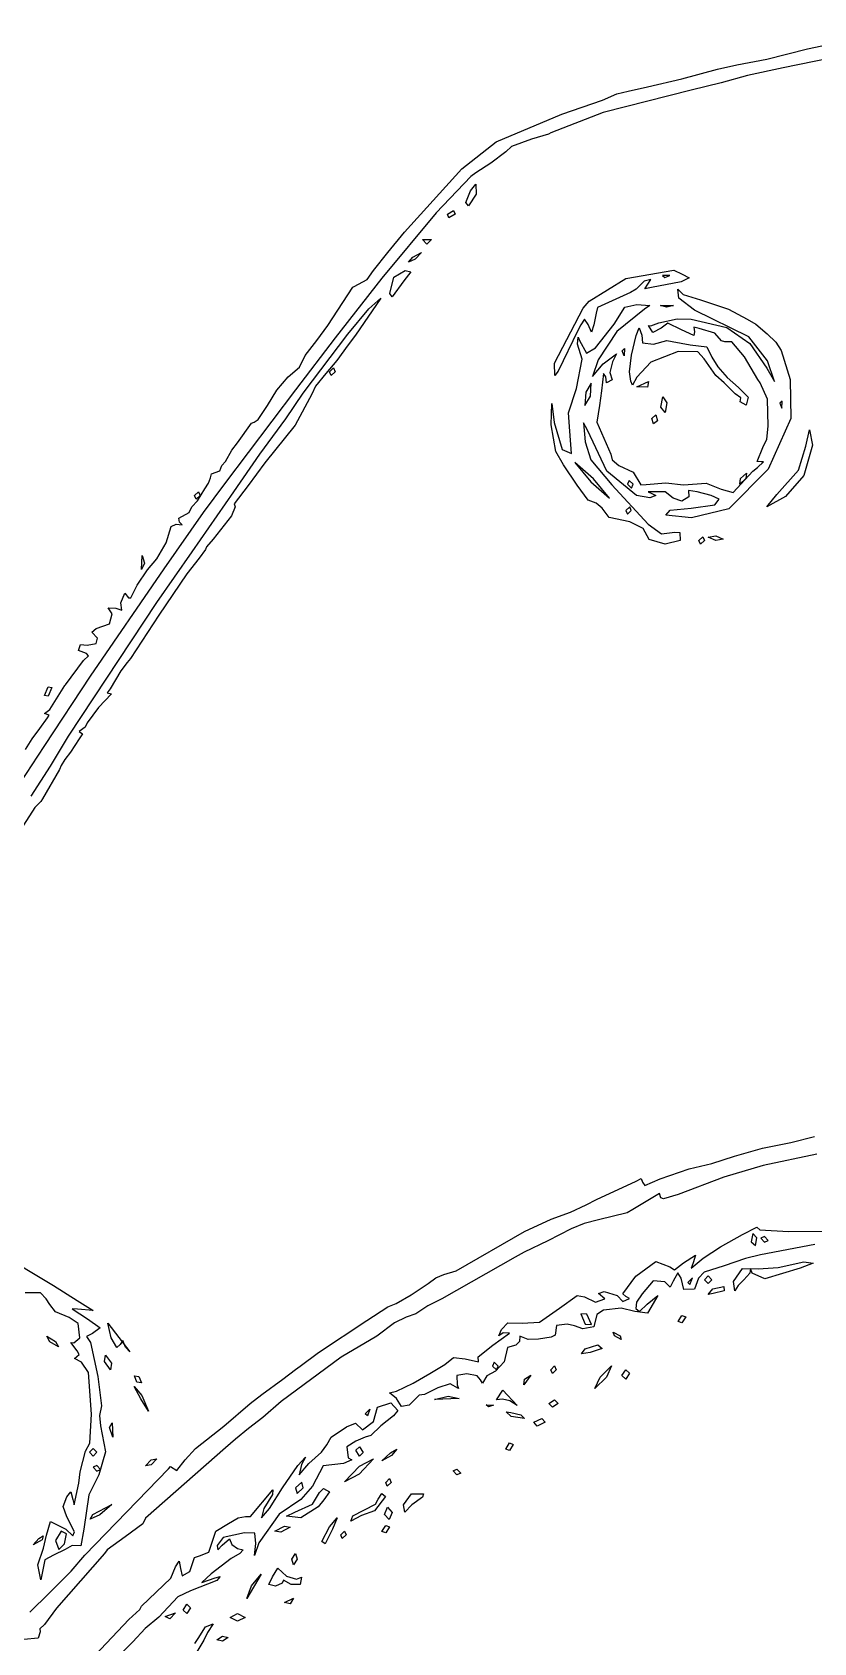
# Model space of a CAD drawing. Extents: x -2 to 136, y 0 to 93.
# Drawn here: x 17.94 to 32.32, y 56.89 to 86.52 of the extents above; entities that cross this region are included whole.
import ezdxf

# ---------------------------------------------------------------- set-up
doc = ezdxf.new("R2010")
doc.units = 0

msp = doc.modelspace()

# ---------------------------------------------------------------- linework, layer by layer
at = {"layer": 'Image'}
for p, q in [((32.205805, 86.208994), (33.655151, 86.515963)), ((30.549412, 85.835482), (30.902543, 85.916471)), ((30.902543, 85.916471), (31.454675, 86.019579)), ((31.454675, 86.019579), (32.205805, 86.208994)), ((32.896014, 86.094192), (31.757244, 85.858739)), ((29.260581, 85.50859), (29.893757, 85.658529)), ((29.893757, 85.658529), (30.549412, 85.835482)), ((31.101586, 85.719277), (30.618473, 85.583414)), ((31.757244, 85.858739), (31.101586, 85.719277)), ((28.429147, 85.267608), (28.693915, 85.382172)), ((30.066342, 85.4489), (28.441882, 85.042071)), ((28.693915, 85.382172), (28.904203, 85.430538)), ((28.904203, 85.430538), (29.260581, 85.50859)), ((30.618473, 85.583414), (30.066342, 85.4489)), ((28.441882, 85.042071), (27.478225, 84.667745)), ((27.68523, 85.010116), (28.429147, 85.267608)), ((26.475349, 84.498002), (27.68523, 85.010116)), ((25.84333, 84.004224), (26.475349, 84.498002)), ((27.127348, 84.546513), (26.756302, 84.411417)), ((27.435172, 84.638535), (27.127348, 84.546513)), ((27.478225, 84.667745), (27.435172, 84.638535)), ((26.65003, 84.3154), (26.373964, 84.108893)), ((26.756302, 84.411417), (26.65003, 84.3154)), ((24.785805, 82.840191), (25.84333, 84.004224)), ((26.009578, 83.859285), (25.371176, 83.191954)), ((26.097898, 83.928871), (26.009578, 83.859285)), ((26.373964, 84.108893), (26.097898, 83.928871)), ((25.916664, 83.385338), (26.002357, 83.601026)), ((26.002357, 83.601026), (26.099963, 83.717836)), ((26.099963, 83.717836), (26.105399, 83.536494)), ((25.96471, 83.320833), (25.916664, 83.385338)), ((25.916664, 83.385338), (25.916664, 83.385338)), ((26.105399, 83.536494), (25.96471, 83.320833)), ((25.371176, 83.191954), (24.372486, 81.994108)), ((25.606605, 83.100647), (25.580252, 83.169676)), ((25.580252, 83.169676), (25.580255, 83.169676)), ((25.580255, 83.169676), (25.691925, 83.23868)), ((25.718277, 83.169676), (25.606605, 83.100647)), ((25.691925, 83.23868), (25.718277, 83.169676)), ((24.482714, 82.462446), (24.785805, 82.840191)), ((25.117846, 82.700359), (25.283483, 82.700359)), ((25.200663, 82.617544), (25.117846, 82.700359)), ((25.117846, 82.700359), (25.117846, 82.700359)), ((25.283483, 82.700359), (25.200663, 82.617544)), ((24.219415, 82.134628), (24.482714, 82.462446)), ((24.860742, 82.285671), (24.94021, 82.38106)), ((24.94021, 82.38106), (25.101407, 82.463742)), ((24.94021, 82.38106), (24.94021, 82.38106)), ((25.101407, 82.463742), (24.982271, 82.338991)), ((24.098377, 81.96421), (24.219415, 82.134628)), ((24.592994, 82.01033), (24.801907, 82.134416)), ((24.906982, 82.109105), (24.773581, 81.944631)), ((24.801907, 82.134416), (24.906982, 82.109105)), ((24.982271, 82.338991), (24.860742, 82.285671)), ((28.858533, 81.987916), (29.742955, 82.138279)), ((29.742955, 82.138279), (29.899533, 82.065413)), ((29.899533, 82.065413), (30.028852, 81.996151)), ((23.379502, 81.119237), (23.834843, 81.826388)), ((24.372486, 81.994108), (23.509782, 80.895215)), ((23.834843, 81.826388), (23.862043, 81.837236)), ((23.862043, 81.837236), (24.098377, 81.96421)), ((24.515949, 81.707591), (24.592994, 82.01033)), ((24.773581, 81.944631), (24.559068, 81.651314)), ((28.184, 81.565589), (28.858533, 81.987916)), ((29.049851, 81.791358), (28.946327, 81.728122)), ((29.195882, 81.935291), (29.049851, 81.791358)), ((29.31857, 81.97008), (29.195882, 81.935291)), ((29.212504, 81.796699), (29.265441, 81.8842)), ((29.333457, 81.821255), (29.212504, 81.796699)), ((29.265441, 81.8842), (29.31857, 81.97008)), ((29.876514, 81.922088), (29.333457, 81.821255)), ((29.668038, 82.038081), (29.535757, 82.043637)), ((29.535757, 82.043637), (29.577456, 82.001939)), ((29.577456, 82.001939), (29.668038, 82.038187)), ((29.668038, 82.038187), (29.668038, 82.038081)), ((29.835752, 81.621231), (29.818845, 81.790379)), ((29.818845, 81.790379), (29.917085, 81.691107)), ((30.028852, 81.996151), (29.876514, 81.922088)), ((24.352632, 81.625173), (23.887178, 80.940617)), ((24.133406, 81.429964), (24.352632, 81.625173)), ((24.559068, 81.651314), (24.515949, 81.707591)), ((24.515949, 81.707591), (24.515949, 81.707591)), ((28.07405, 81.441341), (28.184, 81.565589)), ((28.946327, 81.728122), (28.337059, 81.450469)), ((28.84047, 81.456925), (29.065575, 81.506666)), ((29.065575, 81.506666), (29.304912, 81.490669)), ((29.304912, 81.490669), (29.203608, 81.419962)), ((29.496935, 81.491823), (29.738494, 81.491823)), ((29.617715, 81.460258), (29.496935, 81.491823)), ((29.496935, 81.491823), (29.496935, 81.491823)), ((29.738494, 81.491823), (29.617715, 81.460258)), ((30.127593, 81.405754), (29.835752, 81.621231)), ((29.917085, 81.691107), (30.235114, 81.595725)), ((30.235114, 81.595725), (30.751937, 81.418904)), ((23.746589, 80.961202), (24.133406, 81.429964)), ((27.549583, 80.426268), (28.07405, 81.441341)), ((28.099336, 81.237215), (28.03032, 81.133684)), ((28.168353, 81.137758), (28.099336, 81.237215)), ((28.316818, 81.347176), (28.275144, 81.135007)), ((28.337059, 81.450469), (28.316818, 81.347176)), ((28.649301, 81.148289), (28.84047, 81.456925)), ((29.203608, 81.419962), (28.698221, 81.013407)), ((29.468284, 81.169879), (29.806556, 81.244359)), ((29.806556, 81.244359), (30.065664, 81.237215)), ((30.065664, 81.237215), (30.721955, 81.086879)), ((31.126999, 80.910005), (30.127593, 81.405754)), ((30.751937, 81.418904), (31.093519, 81.238247)), ((31.093519, 81.238247), (31.253412, 81.144796)), ((23.509782, 80.895215), (22.782303, 79.936287)), ((22.923122, 79.87366), (23.746589, 80.961202)), ((23.174009, 80.844045), (23.379502, 81.119237)), ((23.887178, 80.940617), (23.75132, 80.765305)), ((27.978155, 81.030152), (27.616221, 80.278446)), ((27.970712, 80.77483), (27.98487, 80.906843)), ((28.03032, 81.133684), (27.978155, 81.030152)), ((27.98487, 80.906843), (28.009362, 80.84542)), ((28.231332, 80.999381), (28.168353, 81.137758)), ((28.275144, 81.135007), (28.231332, 80.999381)), ((28.303878, 80.713023), (28.649301, 81.148289)), ((28.698221, 81.013407), (28.350328, 80.486858)), ((28.962745, 80.572582), (29.050594, 80.939956)), ((29.050594, 80.939956), (29.108281, 81.077486)), ((29.108281, 81.077486), (29.154197, 80.940882)), ((29.154197, 80.940882), (29.167971, 80.80359)), ((29.355967, 80.994381), (29.278056, 81.12146)), ((29.278056, 81.12146), (29.318445, 81.116962)), ((29.318445, 81.116962), (29.468284, 81.169879)), ((29.512458, 81.074946), (29.355967, 80.994381)), ((29.631404, 81.161981), (29.512458, 81.074946)), ((29.886856, 81.043276), (29.631404, 81.161981)), ((30.109867, 80.934767), (29.886856, 81.043276)), ((30.12273, 81.004514), (30.109867, 80.934767)), ((30.209603, 81.068728), (30.111766, 81.089892)), ((30.111766, 81.089892), (30.12273, 81.004514)), ((30.501652, 80.978903), (30.209603, 81.068728)), ((30.620852, 80.839996), (30.501652, 80.978903)), ((30.721955, 81.086879), (31.145185, 80.790718)), ((31.4709, 80.469504), (31.126999, 80.910005)), ((31.253412, 81.144796), (31.46389, 80.969827)), ((31.46389, 80.969827), (31.619177, 80.812057)), ((22.962511, 80.567979), (23.174009, 80.844045)), ((23.75132, 80.765305), (23.54427, 80.478073)), ((28.055535, 80.498764), (27.970712, 80.77483)), ((28.009362, 80.84542), (28.136852, 80.613619)), ((28.136852, 80.613619), (28.303878, 80.713023)), ((28.442847, 80.417828), (28.691468, 80.598141)), ((28.691468, 80.598141), (28.614535, 80.450319)), ((28.831213, 80.56573), (28.794962, 80.656323)), ((28.794962, 80.656323), (28.794965, 80.656323)), ((28.794965, 80.656323), (28.836663, 80.698021)), ((28.836663, 80.698021), (28.831213, 80.56573)), ((29.167971, 80.80359), (29.370295, 80.777105)), ((29.824759, 80.642168), (29.321669, 80.448288)), ((29.370295, 80.777105), (29.617699, 80.843066)), ((29.617699, 80.843066), (29.714213, 80.829043)), ((29.714213, 80.829043), (30.044659, 80.764696)), ((30.188382, 80.635649), (29.824759, 80.642168)), ((30.044659, 80.764696), (30.352575, 80.727122)), ((30.300558, 80.506199), (30.188382, 80.635649)), ((30.352575, 80.727122), (30.445894, 80.540938)), ((30.681143, 80.81883), (30.620852, 80.839996)), ((30.812588, 80.818496), (30.681143, 80.81883)), ((31.045058, 80.546124), (30.812588, 80.818496)), ((31.145185, 80.790718), (31.455529, 80.338903)), ((31.619177, 80.812057), (31.720028, 80.659207)), ((31.720028, 80.659207), (31.887578, 80.125305)), ((22.647034, 80.178698), (22.854083, 80.355148)), ((22.854083, 80.355148), (22.962511, 80.567979)), ((23.54427, 80.478073), (23.337221, 80.237567)), ((23.406237, 80.270984), (23.479327, 80.339988)), ((23.479327, 80.339988), (23.509762, 80.270984)), ((27.549641, 80.426268), (27.549583, 80.426268)), ((27.552023, 80.201955), (27.549641, 80.426268)), ((27.954607, 79.964809), (28.055535, 80.498764)), ((28.350328, 80.486858), (28.247683, 80.185074)), ((28.247683, 80.185074), (28.442847, 80.417828)), ((28.614535, 80.450319), (28.567212, 80.254898)), ((28.928293, 80.270508), (28.962745, 80.572582)), ((29.321669, 80.448288), (29.065578, 80.168009)), ((30.514257, 80.201955), (30.300558, 80.506199)), ((30.445894, 80.540938), (30.554706, 80.363059)), ((30.554706, 80.363059), (30.723529, 80.163458)), ((31.29134, 80.127474), (31.045058, 80.546124)), ((31.455529, 80.338903), (31.599066, 80.090856)), ((31.599066, 80.090856), (31.4709, 80.469504)), ((22.439985, 79.934276), (22.647034, 80.178698)), ((23.147426, 80.002909), (23.081511, 79.859108)), ((23.337221, 80.237567), (23.147426, 80.002909)), ((23.436673, 80.201955), (23.406237, 80.270984)), ((23.406237, 80.270984), (23.406237, 80.270984)), ((23.509762, 80.270984), (23.436673, 80.201955)), ((27.616221, 80.278446), (27.552023, 80.201955)), ((28.224432, 80.057909), (28.126715, 79.891996)), ((28.208302, 79.819447), (28.224432, 80.057909)), ((28.451293, 80.240769), (28.411121, 79.918851)), ((28.492835, 80.17883), (28.451293, 80.240769)), ((28.504106, 80.063975), (28.492835, 80.17883)), ((28.608149, 80.123013), (28.504106, 80.063975)), ((28.567212, 80.254898), (28.608149, 80.123013)), ((28.952662, 80.098847), (28.928293, 80.270508)), ((28.984832, 80.02217), (28.952662, 80.098847)), ((29.065578, 80.168009), (28.984832, 80.02217)), ((29.065583, 79.990844), (29.280001, 80.093872)), ((29.065586, 79.990791), (29.065583, 79.990844)), ((29.26275, 79.987351), (29.065586, 79.990791)), ((29.280001, 80.093872), (29.26275, 79.987351)), ((30.672903, 80.064107), (30.514257, 80.201955)), ((30.870748, 79.861436), (30.672903, 80.064107)), ((30.723529, 80.163458), (30.936005, 79.983065)), ((31.334705, 80.064874), (31.29134, 80.127474)), ((31.468612, 79.763488), (31.334705, 80.064874)), ((31.887578, 80.125305), (31.900005, 79.409317)), ((22.782303, 79.936287), (21.473798, 78.210253)), ((22.267444, 79.650087), (22.439985, 79.934276)), ((22.603956, 79.403126), (22.923122, 79.87366)), ((23.081511, 79.859108), (22.776497, 79.287556)), ((27.804031, 79.514618), (27.954607, 79.964809)), ((28.126715, 79.891996), (28.108327, 79.649876)), ((28.108327, 79.649876), (28.208292, 79.819447)), ((28.208292, 79.819447), (28.208302, 79.819447)), ((28.411121, 79.918851), (28.374275, 79.649876)), ((29.502859, 79.619951), (29.539533, 79.806297)), ((29.539533, 79.806297), (29.617715, 79.698136)), ((29.617715, 79.698136), (29.583979, 79.519433)), ((30.976711, 79.792248), (30.870748, 79.861436)), ((30.936005, 79.983065), (31.111833, 79.805239)), ((31.075786, 79.65573), (30.963519, 79.718985)), ((30.963519, 79.718985), (30.963535, 79.718852)), ((30.963535, 79.718852), (30.976711, 79.792248)), ((31.111833, 79.805239), (31.075786, 79.65573)), ((31.481101, 79.271046), (31.468612, 79.763488)), ((31.735352, 79.731844), (31.693657, 79.690145)), ((31.729905, 79.599552), (31.735355, 79.731844)), ((31.735355, 79.731844), (31.735352, 79.731844)), ((22.094902, 79.392436), (22.267444, 79.650087)), ((22.123662, 78.752675), (22.603956, 79.403126)), ((27.487922, 79.292477), (27.497632, 79.684377)), ((27.497632, 79.684377), (27.540357, 79.339308)), ((27.828782, 79.176722), (27.804031, 79.514618)), ((28.374275, 79.649876), (28.329648, 79.342351)), ((29.341649, 79.412333), (29.41179, 79.4766)), ((29.36975, 79.309304), (29.341649, 79.412333)), ((29.341649, 79.412333), (29.341649, 79.412333)), ((29.41179, 79.4766), (29.442225, 79.368994)), ((29.583979, 79.519433), (29.502859, 79.619951)), ((29.502859, 79.619951), (29.502859, 79.619951)), ((31.900005, 79.409317), (31.482704, 78.480048)), ((31.693657, 79.690145), (31.729905, 79.599552)), ((21.712884, 78.95987), (21.969822, 79.327349)), ((21.969822, 79.327349), (22.024176, 79.340578)), ((22.024176, 79.340578), (22.094902, 79.392436)), ((22.776497, 79.287556), (22.219245, 78.592814)), ((27.572626, 78.806147), (27.487922, 79.292477)), ((27.540357, 79.339308), (27.691808, 78.840159)), ((27.858288, 78.763602), (27.828782, 79.176722)), ((28.153065, 79.195772), (28.0847, 79.331212)), ((28.0847, 79.331212), (28.109888, 78.982412)), ((28.513406, 78.438595), (28.153065, 79.195772)), ((28.329648, 79.342351), (28.582727, 78.752675)), ((29.442225, 79.368994), (29.36975, 79.309304)), ((31.457818, 79.02964), (31.481101, 79.271046)), ((32.170867, 78.903884), (32.243841, 79.203445)), ((32.243841, 79.203445), (32.297395, 78.918515)), ((21.491009, 78.62033), (21.611788, 78.825276)), ((21.611788, 78.825276), (21.712884, 78.95987)), ((27.715712, 78.558365), (27.572626, 78.806147)), ((27.691808, 78.840159), (27.858288, 78.763602)), ((28.109888, 78.982412), (28.214409, 78.650096)), ((31.275153, 78.61742), (31.381533, 78.876235)), ((31.381533, 78.876235), (31.457818, 79.02964)), ((32.040659, 78.461713), (32.170867, 78.903884)), ((32.297395, 78.918515), (32.135971, 78.363076)), ((21.390205, 78.449489), (21.424713, 78.547888)), ((21.424713, 78.547888), (21.491009, 78.62033)), ((21.644967, 78.06251), (22.123662, 78.752675)), ((22.219245, 78.592814), (21.910048, 78.178715)), ((27.966375, 78.183874), (27.715712, 78.558365)), ((28.266447, 78.298624), (27.922378, 78.598687)), ((27.922378, 78.598687), (28.215591, 78.247745)), ((28.214409, 78.650096), (28.600703, 78.187869)), ((28.582727, 78.752675), (28.607412, 78.649143)), ((28.607412, 78.649143), (28.732274, 78.545612)), ((28.732274, 78.545612), (28.9951, 78.422773)), ((31.200162, 78.442213), (31.285598, 78.511243)), ((31.349421, 78.614774), (31.275153, 78.61742)), ((31.285598, 78.511243), (31.394376, 78.614774)), ((31.394376, 78.614774), (31.349421, 78.614774)), ((21.113251, 78.119607), (21.177951, 78.218773)), ((21.177951, 78.218773), (21.217985, 78.316377)), ((21.217985, 78.316377), (21.237723, 78.39181)), ((21.237723, 78.39181), (21.390205, 78.449489)), ((28.215591, 78.247745), (28.559658, 77.947681)), ((28.559658, 77.947681), (28.266447, 78.298624)), ((28.266447, 78.298624), (28.266447, 78.298624)), ((29.057624, 77.994433), (28.513406, 78.438595)), ((28.923478, 78.269546), (28.893043, 78.200543)), ((28.996566, 78.200543), (28.923478, 78.269546)), ((28.9951, 78.422773), (29.134586, 78.191309)), ((29.232879, 78.196336), (29.595215, 78.225308)), ((29.595215, 78.225308), (29.924671, 78.191256)), ((29.924671, 78.191256), (30.34191, 78.223611)), ((30.34191, 78.223611), (30.618391, 78.11077)), ((31.482704, 78.480048), (30.75567, 77.746042)), ((30.836929, 78.050286), (31.200162, 78.442213)), ((31.067071, 78.304048), (30.957264, 78.200543)), ((30.957264, 78.200543), (30.973086, 78.304048)), ((30.973083, 78.304048), (31.082893, 78.407579)), ((30.973086, 78.304048), (30.973083, 78.304048)), ((31.082893, 78.407579), (31.067071, 78.304048)), ((31.639015, 78.011763), (32.040659, 78.461713)), ((32.135971, 78.363076), (31.800626, 77.978508)), ((20.879191, 76.958246), (21.644967, 78.06251)), ((20.921647, 77.99348), (20.994736, 78.06251)), ((20.952081, 77.924477), (20.921647, 77.99348)), ((20.921647, 77.99348), (20.921647, 77.99348)), ((21.025171, 77.99348), (20.952081, 77.924477)), ((20.977115, 77.89532), (21.113251, 78.119607)), ((20.994736, 78.06251), (21.025171, 77.99348)), ((21.473798, 78.210253), (21.085294, 77.679103)), ((21.910048, 78.178715), (21.653256, 77.839255)), ((28.168369, 77.909078), (27.966375, 78.183874)), ((28.600703, 78.187869), (29.274484, 77.468601)), ((28.893043, 78.200543), (28.966131, 78.131513)), ((28.966131, 78.131513), (28.996566, 78.200543)), ((28.996566, 78.200543), (28.996566, 78.200543)), ((29.301482, 77.952549), (29.057624, 77.994433)), ((29.134586, 78.191309), (29.232879, 78.196336)), ((29.582853, 78.063621), (29.272619, 78.059388)), ((29.272619, 78.059388), (29.341636, 78.028961)), ((29.410652, 77.991125), (29.301482, 77.952549)), ((29.341636, 78.028961), (29.410652, 77.991125)), ((29.73197, 77.942839), (29.582853, 78.063621)), ((29.894487, 77.890954), (29.73197, 77.942839)), ((30.02258, 77.97107), (29.894487, 77.890954)), ((30.173127, 78.059996), (30.017003, 78.085453)), ((30.017003, 78.085453), (30.02258, 77.97107)), ((30.428643, 77.995518), (30.173127, 78.059996)), ((30.579286, 77.927331), (30.428643, 77.995518)), ((30.49766, 77.821263), (30.579286, 77.927331)), ((30.618391, 78.11077), (30.836929, 78.050286)), ((31.453696, 77.787476), (31.639015, 78.011763)), ((31.800626, 77.978508), (31.453696, 77.787476)), ((31.639015, 78.011763), (31.639015, 78.011763)), ((21.085294, 77.679103), (20.35611, 76.64707)), ((20.633234, 77.578482), (20.827958, 77.683072)), ((20.827958, 77.683072), (20.876688, 77.786603)), ((20.876688, 77.786603), (20.977115, 77.89532)), ((21.604636, 77.620392), (21.26673, 77.193064)), ((21.673652, 77.787502), (21.604636, 77.620392)), ((21.653256, 77.839255), (21.673652, 77.787502)), ((28.313786, 77.855447), (28.168369, 77.909078)), ((28.422773, 77.760515), (28.313786, 77.855447)), ((28.554781, 77.591602), (28.422773, 77.760515)), ((28.931625, 77.786444), (28.858533, 77.717414)), ((28.858533, 77.717414), (28.888968, 77.648411)), ((28.888968, 77.648411), (28.962057, 77.717414)), ((28.962057, 77.717414), (28.931625, 77.786444)), ((28.962057, 77.717414), (28.962057, 77.717414)), ((29.598919, 77.630975), (29.676846, 77.722574)), ((30.071125, 77.581353), (29.598919, 77.630975)), ((29.676846, 77.722574), (30.066307, 77.758583)), ((30.066307, 77.758583), (30.49766, 77.821263)), ((30.75567, 77.746042), (30.071125, 77.581353)), ((20.402675, 77.123055), (20.496258, 77.425182)), ((20.496258, 77.425182), (20.583854, 77.466166)), ((20.583854, 77.466166), (20.694588, 77.451912)), ((20.645558, 77.503499), (20.633234, 77.578482)), ((20.694588, 77.451912), (20.645558, 77.503499)), ((28.932963, 77.510378), (28.554781, 77.591602)), ((29.181986, 77.389596), (28.932963, 77.510378)), ((29.291796, 77.182533), (29.181986, 77.389596)), ((29.274484, 77.468601), (29.51528, 77.290146)), ((20.231459, 76.829977), (20.402675, 77.123055)), ((21.145951, 77.047014), (21.128698, 77.00005)), ((21.26673, 77.193064), (21.145951, 77.047014)), ((29.582504, 77.099345), (29.291778, 77.18338)), ((29.291778, 77.18338), (29.291796, 77.182533)), ((29.51528, 77.290146), (29.764183, 77.317947)), ((29.859253, 77.166182), (29.582504, 77.099345)), ((29.764183, 77.317947), (29.854702, 77.311597)), ((29.854702, 77.311597), (29.859253, 77.166182)), ((30.204353, 77.165283), (30.277444, 77.234312)), ((30.234788, 77.096279), (30.204353, 77.165283)), ((30.204353, 77.165283), (30.204353, 77.165283)), ((30.307879, 77.165283), (30.234788, 77.096279)), ((30.277444, 77.234312), (30.307879, 77.165283)), ((30.376896, 77.227856), (30.514929, 77.254315)), ((30.514929, 77.165283), (30.376896, 77.227856)), ((30.376896, 77.227856), (30.376896, 77.227856)), ((30.514929, 77.254315), (30.652959, 77.191741)), ((30.652959, 77.191741), (30.514929, 77.165283)), ((19.950136, 76.630402), (19.957235, 76.889217)), ((20.005457, 76.751184), (19.950137, 76.630402)), ((19.957235, 76.889217), (20.005457, 76.751184)), ((20.059696, 76.626248), (20.231459, 76.829977)), ((20.227244, 76.026517), (20.879191, 76.958246)), ((21.007919, 76.839449), (20.783616, 76.553911)), ((21.128698, 77.00005), (21.007919, 76.839449)), ((20.35611, 76.64707), (19.001949, 74.669974)), ((19.865514, 76.344255), (20.059696, 76.626248)), ((19.950137, 76.630402), (19.950136, 76.630402)), ((20.783616, 76.553911), (20.265993, 75.793896)), ((19.570545, 76.022099), (19.641411, 76.198258)), ((19.641411, 76.198258), (19.707785, 76.112004)), ((19.751086, 76.112004), (19.865514, 76.344255)), ((18.603847, 73.565313), (20.227244, 76.026517)), ((19.407758, 75.815909), (19.334623, 75.929782)), ((19.334623, 75.929782), (19.474502, 75.921002)), ((19.474502, 75.921002), (19.585421, 75.885905)), ((19.585421, 75.885905), (19.570545, 76.022099)), ((19.707785, 76.112004), (19.751086, 76.112004)), ((19.03149, 75.478116), (19.116051, 75.54614)), ((19.116051, 75.54614), (19.361807, 75.63592)), ((19.361807, 75.63592), (19.407758, 75.815909)), ((20.265993, 75.793896), (19.74837, 74.993162)), ((18.791696, 75.139754), (18.827527, 75.254491)), ((18.827527, 75.254491), (18.948306, 75.238351)), ((18.948306, 75.238351), (19.112664, 75.273461)), ((19.137302, 75.37006), (19.03149, 75.478116)), ((19.112664, 75.273461), (19.137302, 75.37006)), ((18.551134, 74.50834), (18.882502, 74.961095)), ((18.937402, 75.086057), (18.791696, 75.139754)), ((18.882502, 74.961095), (18.971065, 75.046317)), ((18.971065, 75.046317), (18.937402, 75.086057)), ((19.74837, 74.993162), (19.681377, 74.92101)), ((19.001949, 74.669974), (18.16101, 73.397621)), ((19.568542, 74.769801), (19.373465, 74.439152)), ((19.681377, 74.92101), (19.568542, 74.769801)), ((18.162039, 74.314639), (18.229999, 74.473997)), ((18.229999, 74.473997), (18.297958, 74.460768)), ((18.297958, 74.460768), (18.229999, 74.30141)), ((18.262719, 74.058708), (18.537804, 74.498551)), ((18.537804, 74.498551), (18.551134, 74.50834)), ((19.373465, 74.439152), (19.313758, 74.361311)), ((19.313758, 74.361311), (19.398587, 74.345694)), ((18.229999, 74.30141), (18.162039, 74.314639)), ((18.162039, 74.314639), (18.162039, 74.314639)), ((19.157061, 74.095167), (18.947527, 73.811746)), ((19.398587, 74.345694), (19.157061, 74.095167)), ((18.078947, 73.709114), (18.21698, 73.904033)), ((18.160966, 73.985603), (18.262719, 74.058708)), ((18.247237, 73.956235), (18.160966, 73.985603)), ((18.21698, 73.904033), (18.247237, 73.956235)), ((18.947527, 73.811746), (18.909062, 73.732556)), ((17.815884, 73.322638), (17.936663, 73.519911)), ((17.936663, 73.519911), (18.078947, 73.709114)), ((18.271164, 73.016066), (18.603847, 73.565313)), ((18.799394, 73.514884), (18.644107, 73.270568)), ((18.909062, 73.732556), (18.799067, 73.653102)), ((18.799067, 73.653102), (18.859456, 73.611483)), ((18.859456, 73.611483), (18.799394, 73.514884)), ((18.036171, 73.200718), (17.510537, 72.402577)), ((18.16101, 73.397621), (18.036171, 73.200718)), ((18.644107, 73.270568), (18.536208, 73.13571)), ((17.919433, 72.463748), (18.271164, 73.016066)), ((18.440116, 72.955291), (18.125556, 72.416838)), ((18.471264, 73.024797), (18.440116, 72.955291)), ((18.536208, 73.13571), (18.471264, 73.024797)), ((18.096154, 72.366064), (17.984572, 72.252902)), ((18.125556, 72.416838), (18.096154, 72.366064)), ((17.984572, 72.252902), (17.665321, 71.757894)), ((31.377641, 65.985513), (31.895264, 66.093833)), ((31.895264, 66.093833), (32.331095, 66.204905)), ((30.443264, 65.709288), (30.860017, 65.843485)), ((30.860017, 65.843485), (31.377641, 65.985513)), ((32.378228, 65.879389), (31.390042, 65.669045)), ((29.492998, 65.424888), (30.029168, 65.605942)), ((30.029168, 65.605942), (30.443264, 65.709288)), ((31.390042, 65.669045), (30.665371, 65.455262)), ((28.321618, 65.042433), (29.054084, 65.379671)), ((29.054084, 65.379671), (29.144429, 65.431423)), ((29.144429, 65.431423), (29.169114, 65.36242)), ((29.169114, 65.36242), (29.212453, 65.299139)), ((29.212453, 65.299139), (29.492998, 65.424888)), ((30.665371, 65.455262), (29.824619, 65.137498)), ((27.840505, 64.810288), (28.132393, 64.946681)), ((28.132393, 64.946681), (28.321618, 65.042433)), ((29.481182, 65.155014), (28.988706, 64.857384)), ((29.507455, 65.075321), (29.481182, 65.155014)), ((29.555146, 65.056271), (29.507455, 65.075321)), ((29.824619, 65.137498), (29.555146, 65.056271)), ((26.995097, 64.458393), (27.488864, 64.680034)), ((27.488864, 64.680034), (27.840505, 64.810288)), ((28.095217, 64.602882), (27.853981, 64.505542)), ((28.358958, 64.667731), (28.095217, 64.602882)), ((28.885182, 64.801028), (28.358958, 64.667731)), ((28.988706, 64.857384), (28.885182, 64.801028)), ((25.738812, 63.734018), (26.995097, 64.458393)), ((27.853981, 64.505542), (27.42756, 64.286811)), ((30.603988, 64.1705), (31.006434, 64.403069)), ((31.006434, 64.403069), (31.274107, 64.53618)), ((31.197302, 64.416721), (31.166867, 64.264903)), ((31.274107, 64.341685), (31.197302, 64.416721)), ((31.247258, 64.197488), (31.274107, 64.341685)), ((31.274107, 64.53618), (31.32587, 64.487153)), ((31.274107, 64.341685), (31.274107, 64.341685)), ((31.32587, 64.487153), (31.856452, 64.457837)), ((31.41214, 64.362402), (31.343124, 64.331975)), ((31.343124, 64.331975), (31.41214, 64.258871)), ((31.481157, 64.289324), (31.41214, 64.362402)), ((31.41214, 64.258871), (31.481157, 64.289324)), ((31.481157, 64.289324), (31.481157, 64.289324)), ((31.856452, 64.457837), (32.581124, 64.464187)), ((17.238319, 64.113807), (18.329424, 63.463958)), ((26.989514, 64.073557), (26.825509, 63.981747)), ((27.42756, 64.286811), (26.989514, 64.073557)), ((29.922972, 63.880464), (30.145294, 64.019698)), ((30.145294, 64.019698), (30.102214, 63.880464)), ((30.281884, 63.962591), (30.603988, 64.1705)), ((31.336406, 64.027334), (31.060343, 63.96095)), ((31.166867, 64.264903), (31.247258, 64.197488)), ((32.338784, 64.218919), (31.336406, 64.027334)), ((26.825509, 63.981747), (25.476586, 63.218636)), ((25.511895, 63.661707), (25.738812, 63.734018)), ((29.042397, 63.632153), (29.415711, 63.902669)), ((29.415711, 63.902669), (29.670306, 63.807625)), ((29.670306, 63.807625), (29.753856, 63.752803)), ((29.753856, 63.752803), (29.922972, 63.880464)), ((30.062554, 63.780865), (30.281884, 63.962591)), ((30.102214, 63.880464), (30.062554, 63.780865)), ((30.303871, 63.707692), (30.19812, 63.595403)), ((30.673591, 63.826225), (30.303871, 63.707692)), ((31.060343, 63.96095), (30.673591, 63.826225)), ((30.843517, 63.535977), (31.0051, 63.776556)), ((31.0051, 63.776556), (31.295105, 63.769048)), ((31.155452, 63.775425), (31.144081, 63.689144)), ((31.183649, 63.689144), (31.155452, 63.775425)), ((31.295105, 63.769048), (31.661386, 63.791538)), ((32.067798, 63.779923), (31.418625, 63.582868)), ((31.661386, 63.791538), (32.136812, 63.898059)), ((32.309355, 63.870172), (32.067798, 63.779923)), ((32.136812, 63.898059), (32.309355, 63.870172)), ((18.329424, 63.463958), (18.764092, 63.187892)), ((24.913495, 63.291423), (25.222486, 63.498962)), ((25.222486, 63.498962), (25.363215, 63.601329)), ((25.363215, 63.601329), (25.511895, 63.661707)), ((28.803624, 63.310295), (29.042397, 63.632153)), ((29.366786, 63.545294), (29.159616, 63.310844)), ((29.576847, 63.526717), (29.366786, 63.545294)), ((29.677267, 63.434543), (29.576847, 63.526717)), ((29.730774, 63.544973), (29.677267, 63.434543)), ((29.817925, 63.692266), (29.730774, 63.544973)), ((29.880128, 63.594133), (29.817925, 63.692266)), ((29.926129, 63.386832), (29.880128, 63.594133)), ((30.0875, 63.60506), (30.001741, 63.519917)), ((30.001741, 63.519917), (30.040375, 63.481288)), ((30.040375, 63.481288), (30.0875, 63.60506)), ((30.0875, 63.60506), (30.0875, 63.60506)), ((30.19812, 63.595403), (30.126172, 63.395391)), ((30.307879, 63.568574), (30.376896, 63.637604)), ((30.376896, 63.499571), (30.307879, 63.568574)), ((30.307879, 63.568574), (30.307879, 63.568574)), ((30.376896, 63.637604), (30.44591, 63.568574)), ((30.44591, 63.568574), (30.376896, 63.499571)), ((30.377628, 63.297287), (30.462671, 63.400352)), ((30.462671, 63.400352), (30.66627, 63.44467)), ((30.462671, 63.400352), (30.462671, 63.400352)), ((30.66627, 63.44467), (30.672409, 63.361352)), ((30.84352, 63.535951), (30.843517, 63.535977)), ((30.869581, 63.361326), (30.84352, 63.535951)), ((30.929025, 63.464857), (30.869581, 63.361326)), ((31.032551, 63.568362), (30.929025, 63.464857)), ((31.144081, 63.689144), (31.032551, 63.568362)), ((31.418625, 63.582868), (31.183649, 63.689144)), ((18.087443, 63.326497), (17.809983, 63.325713)), ((18.192124, 63.218636), (18.087443, 63.326497)), ((18.260139, 63.112697), (18.192124, 63.218636)), ((18.368038, 62.975141), (18.260139, 63.112697)), ((18.764092, 63.187892), (19.057412, 62.999826)), ((24.48278, 63.071634), (24.63227, 63.129419)), ((24.63227, 63.129419), (24.913495, 63.291423)), ((25.476586, 63.218636), (25.217774, 63.089493)), ((27.639285, 63.044805), (27.965243, 63.279762)), ((27.965243, 63.279762), (28.102368, 63.254567)), ((28.102368, 63.254567), (28.301463, 63.157968)), ((28.301463, 63.157968), (28.475894, 63.218769)), ((28.359189, 63.312881), (28.461691, 63.35233)), ((28.475894, 63.218769), (28.359189, 63.312881)), ((28.461691, 63.35233), (28.703247, 63.279543)), ((28.703247, 63.279543), (28.80677, 63.170959)), ((28.858533, 63.258192), (28.803624, 63.310295)), ((28.80677, 63.170959), (28.92755, 63.222711)), ((28.92755, 63.222711), (28.858533, 63.258192)), ((29.060217, 63.15556), (29.044713, 63.041233)), ((29.159616, 63.310844), (29.060217, 63.15556)), ((29.110428, 62.982238), (29.253135, 63.118227)), ((29.253135, 63.118227), (29.450281, 63.276924)), ((29.450281, 63.276924), (29.259057, 62.956091)), ((30.126172, 63.395391), (29.926129, 63.386832)), ((30.468809, 63.317035), (30.377628, 63.297287)), ((30.672409, 63.361352), (30.468809, 63.317035)), ((18.617642, 62.871742), (18.368038, 62.975141)), ((18.784528, 62.763987), (18.617642, 62.871742)), ((18.769272, 63.023903), (18.669171, 63.03237)), ((18.669171, 63.03237), (18.953565, 62.849702)), ((19.057412, 62.999826), (18.769272, 63.023903)), ((18.953565, 62.849702), (19.184697, 62.686037)), ((23.207016, 62.22981), (24.096407, 62.817978)), ((24.096407, 62.817978), (24.48278, 63.071634)), ((24.818764, 62.877483), (24.605547, 62.777127)), ((24.993471, 62.938126), (24.818764, 62.877483)), ((25.217774, 63.089493), (24.993471, 62.938126)), ((27.270982, 62.788233), (27.639285, 63.044805)), ((28.141873, 62.934633), (28.030336, 62.941512)), ((28.030336, 62.941512), (28.115515, 62.74999)), ((28.141873, 62.934501), (28.141873, 62.934633)), ((28.227281, 62.744583), (28.141873, 62.934501)), ((28.326343, 62.927066), (28.274567, 62.699154)), ((28.451864, 63.011018), (28.326343, 62.927066)), ((28.777277, 63.045573), (28.451864, 63.011018)), ((29.0239, 62.981226), (28.777277, 63.045573)), ((29.259057, 62.956091), (29.0239, 62.981226)), ((29.044713, 63.041233), (29.110428, 62.982238)), ((29.824764, 62.801019), (29.893781, 62.912699)), ((29.893781, 62.912699), (29.962797, 62.886241)), ((29.962797, 62.886241), (29.893781, 62.774587)), ((18.260452, 62.428221), (18.204302, 62.531752)), ((18.204302, 62.531752), (18.368039, 62.430417)), ((18.810488, 62.499447), (18.784528, 62.763987)), ((19.044825, 62.579483), (18.932844, 62.527076)), ((18.932844, 62.527076), (19.007293, 62.414066)), ((19.184697, 62.686037), (19.044825, 62.579483)), ((19.392284, 62.497859), (19.328549, 62.771967)), ((19.328549, 62.771967), (19.730879, 62.239917)), ((24.279885, 62.529107), (23.621074, 62.141387)), ((24.605547, 62.777127), (24.279885, 62.529107)), ((26.412252, 62.366044), (26.719025, 62.585807)), ((26.520915, 62.538847), (26.571266, 62.65272)), ((26.604202, 62.593744), (26.520915, 62.538847)), ((26.571266, 62.65272), (26.691927, 62.773204)), ((26.719025, 62.585807), (26.604202, 62.593744)), ((26.691927, 62.773204), (26.956131, 62.770777)), ((26.908912, 62.528799), (26.90136, 62.430153)), ((27.061737, 62.468358), (26.908912, 62.528799)), ((26.956131, 62.770777), (27.270982, 62.788233)), ((27.487724, 62.512041), (27.251165, 62.477619)), ((27.561545, 62.547786), (27.487724, 62.512041)), ((27.582564, 62.728658), (27.561545, 62.547786)), ((27.779744, 62.749054), (27.582564, 62.728658)), ((27.914184, 62.717516), (27.779744, 62.749054)), ((28.070589, 62.667775), (27.914184, 62.717516)), ((28.274567, 62.699154), (28.070589, 62.667775)), ((28.115515, 62.74999), (28.227281, 62.744583)), ((28.651484, 62.533949), (28.630159, 62.601893)), ((28.630159, 62.601893), (28.755013, 62.533949)), ((28.651487, 62.533949), (28.651484, 62.533949)), ((28.77283, 62.469675), (28.651487, 62.533949)), ((28.755013, 62.533949), (28.77283, 62.469675)), ((29.893781, 62.774587), (29.824764, 62.801045)), ((29.824764, 62.801045), (29.824764, 62.801019)), ((18.260452, 62.427771), (18.260452, 62.428221)), ((18.419697, 62.331156), (18.260452, 62.427771)), ((18.368039, 62.430417), (18.419697, 62.331156)), ((18.764882, 62.263439), (18.64516, 62.416632)), ((18.64516, 62.416632), (18.705049, 62.406578)), ((18.705049, 62.406578), (18.810488, 62.499447)), ((18.79939, 62.190996), (18.764882, 62.263439)), ((19.007293, 62.414066), (19.146854, 61.790285)), ((19.49168, 62.322434), (19.392284, 62.497859)), ((19.552787, 62.376204), (19.49168, 62.322434)), ((19.602485, 62.448449), (19.552787, 62.376204)), ((19.652917, 62.328685), (19.602485, 62.448449)), ((19.730879, 62.239917), (19.652917, 62.328685)), ((19.652917, 62.328685), (19.652917, 62.328685)), ((22.868456, 61.9806), (23.207016, 62.22981)), ((26.143568, 62.149642), (26.412252, 62.366044)), ((26.685894, 62.320949), (26.622267, 62.058334)), ((26.837159, 62.365859), (26.685894, 62.320949)), ((26.90136, 62.430153), (26.837159, 62.365859)), ((27.251165, 62.477619), (27.061737, 62.468358)), ((28.043542, 62.204381), (28.111256, 62.297279)), ((28.202878, 62.22854), (28.043542, 62.204381)), ((28.111256, 62.297279), (28.345438, 62.369219)), ((28.111256, 62.297279), (28.111256, 62.297279)), ((28.428242, 62.30138), (28.202878, 62.22854)), ((28.345438, 62.369219), (28.428242, 62.30138)), ((18.715297, 62.119641), (18.79939, 62.190996)), ((18.841248, 62.050846), (18.715297, 62.119641)), ((18.9739, 61.861061), (18.841248, 62.050846)), ((19.265253, 62.062435), (19.284782, 62.183217)), ((19.377228, 61.912893), (19.265253, 62.062435)), ((19.265253, 62.062435), (19.265253, 62.062435)), ((19.284782, 62.183217), (19.396757, 62.033675)), ((19.396757, 62.033675), (19.377228, 61.912893)), ((23.621074, 62.141387), (22.518278, 61.325995)), ((22.785096, 61.914824), (22.868456, 61.9806)), ((25.254098, 61.843308), (25.529582, 62.012111)), ((25.529582, 62.012111), (25.690225, 62.140679)), ((25.690225, 62.140679), (25.903909, 62.115616)), ((25.903909, 62.115616), (26.149158, 62.057401)), ((26.149158, 62.057401), (26.143568, 62.149642)), ((26.438888, 62.050344), (26.40845, 61.98134)), ((26.40845, 61.98134), (26.481541, 61.912311)), ((26.511976, 61.98134), (26.438888, 62.050344)), ((26.622267, 62.058334), (26.460157, 61.884291)), ((26.481541, 61.912311), (26.511976, 61.98134)), ((26.511976, 61.98134), (26.511976, 61.98134)), ((27.478207, 61.91284), (27.551295, 61.98187)), ((27.551295, 61.98187), (27.58173, 61.91284)), ((28.386332, 61.774807), (28.597514, 61.98187)), ((28.597514, 61.98187), (28.50254, 61.774807)), ((19.026072, 61.093003), (18.9739, 61.861061)), ((19.146854, 61.790285), (19.214833, 61.250086)), ((19.863395, 61.682785), (19.817384, 61.800128)), ((19.817384, 61.800128), (19.899053, 61.789809)), ((19.945064, 61.672466), (19.863395, 61.682785)), ((19.863395, 61.682785), (19.863395, 61.682785)), ((19.899053, 61.789809), (19.945064, 61.672466)), ((22.160295, 61.459107), (22.551916, 61.7384)), ((22.551916, 61.7384), (22.785096, 61.914824)), ((24.639665, 61.520543), (24.947102, 61.665031)), ((24.947102, 61.665031), (25.254098, 61.843308)), ((25.628888, 61.650691), (25.400987, 61.576978)), ((25.783793, 61.569305), (25.628888, 61.650691)), ((25.933558, 61.837434), (25.74908, 61.805393)), ((25.74908, 61.805393), (25.757176, 61.633043)), ((25.757176, 61.633043), (25.783793, 61.569305)), ((26.127936, 61.798567), (25.933558, 61.837434)), ((26.186102, 61.725938), (26.127936, 61.798567)), ((26.224126, 61.664529), (26.186102, 61.725938)), ((26.304871, 61.802112), (26.224126, 61.664529)), ((26.460157, 61.884291), (26.304871, 61.802112)), ((27.11536, 61.815579), (26.982566, 61.636774)), ((26.982566, 61.636774), (26.996483, 61.741972)), ((26.996475, 61.741972), (27.11536, 61.815579)), ((26.996483, 61.741972), (26.996475, 61.741972)), ((27.508642, 61.843837), (27.478207, 61.91284)), ((27.478207, 61.91284), (27.478207, 61.91284)), ((27.58173, 61.91284), (27.508642, 61.843837)), ((28.50254, 61.774807), (28.291357, 61.567771)), ((28.291357, 61.567771), (28.386332, 61.774807)), ((28.386332, 61.774807), (28.386332, 61.774807)), ((28.789517, 61.80526), (28.858533, 61.91284)), ((28.858533, 61.740305), (28.789517, 61.80526)), ((28.789517, 61.80526), (28.789517, 61.80526)), ((28.858533, 61.91284), (28.92755, 61.847911)), ((28.92755, 61.847911), (28.858533, 61.740305)), ((19.937166, 61.37788), (19.815391, 61.601743)), ((19.815391, 61.601743), (19.95442, 61.438813)), ((20.076195, 61.153593), (19.937166, 61.37788)), ((19.937166, 61.37788), (19.937166, 61.37788)), ((19.95442, 61.438813), (20.076195, 61.153593)), ((21.949745, 61.290435), (22.160295, 61.459107)), ((22.518278, 61.325995), (22.182941, 61.033392)), ((24.510501, 61.4853), (24.639665, 61.520543)), ((24.643758, 61.381451), (24.510501, 61.4853)), ((24.73515, 61.237492), (24.643758, 61.381451)), ((25.060405, 61.445163), (24.875731, 61.262416)), ((25.159049, 61.457863), (25.060405, 61.445163)), ((25.400987, 61.576978), (25.159049, 61.457863)), ((25.338696, 61.367402), (25.591756, 61.429553)), ((25.796877, 61.38161), (25.338696, 61.367323)), ((25.338696, 61.367323), (25.338696, 61.367402)), ((25.591756, 61.429553), (25.796877, 61.38161)), ((26.479184, 61.357321), (26.600243, 61.534592)), ((26.590883, 61.370021), (26.479184, 61.357321)), ((26.724529, 61.34142), (26.590883, 61.370021)), ((26.600243, 61.534592), (26.858783, 61.257653)), ((26.724529, 61.341394), (26.724529, 61.34142)), ((26.858783, 61.257653), (26.724529, 61.341394)), ((27.443697, 61.291123), (27.551295, 61.360126)), ((27.551295, 61.360126), (27.616237, 61.291123)), ((18.996945, 60.562197), (19.026072, 61.093003)), ((19.214833, 61.250086), (19.17492, 61.073345)), ((19.17492, 61.073345), (19.196235, 60.88012)), ((21.46246, 60.876336), (21.949745, 61.290435)), ((22.182941, 61.033392), (21.914733, 60.833288)), ((24.066331, 61.103904), (24.152089, 61.18902)), ((24.104965, 61.065275), (24.066331, 61.103904)), ((24.066331, 61.103904), (24.066331, 61.103904)), ((24.152089, 61.18902), (24.104965, 61.065275)), ((24.218073, 60.957649), (24.290672, 61.22593)), ((24.290672, 61.22593), (24.536959, 61.301468)), ((24.587775, 61.061915), (24.350346, 60.879405)), ((24.536959, 61.301468), (24.666242, 61.161848)), ((24.666242, 61.161848), (24.587775, 61.061915)), ((24.875731, 61.262416), (24.735092, 61.238338)), ((24.735092, 61.238338), (24.73515, 61.237492)), ((26.291986, 61.269242), (26.424267, 61.263686)), ((26.291986, 61.269136), (26.291986, 61.269242)), ((26.333684, 61.227438), (26.291986, 61.269136)), ((26.424267, 61.263686), (26.333684, 61.227438)), ((26.749471, 61.054797), (26.656343, 61.140539)), ((26.656343, 61.140539), (26.74193, 61.123827)), ((26.74193, 61.123827), (26.931726, 61.083663)), ((26.749479, 61.054797), (26.749471, 61.054797)), ((26.995099, 61.01466), (26.749479, 61.054797)), ((26.931726, 61.083663), (26.995099, 61.01466)), ((27.508642, 61.222093), (27.443697, 61.291123)), ((27.443697, 61.291123), (27.443697, 61.291123)), ((27.616237, 61.291123), (27.508642, 61.222093)), ((19.196235, 60.88012), (19.282551, 60.401591)), ((19.420539, 60.669644), (19.358165, 60.852762)), ((19.358165, 60.852762), (19.358166, 60.852762)), ((19.358166, 60.852762), (19.408871, 60.938989)), ((19.408871, 60.938989), (19.420539, 60.669644)), ((20.941733, 60.462237), (21.46246, 60.876336)), ((21.914733, 60.833288), (21.680684, 60.633317)), ((23.436006, 60.669961), (23.71794, 60.859773)), ((23.71794, 60.859773), (23.887171, 60.928776)), ((23.887171, 60.928776), (24.015722, 60.807994)), ((24.015722, 60.807994), (24.218073, 60.957649)), ((24.350346, 60.879405), (24.165565, 60.704384)), ((27.167631, 60.945657), (27.313811, 61.014686)), ((27.228501, 60.876654), (27.167631, 60.945657)), ((27.167631, 60.945657), (27.167631, 60.945657)), ((27.374681, 60.945657), (27.228501, 60.876654)), ((27.313811, 61.014686), (27.374681, 60.945657)), ((18.919743, 60.415776), (18.996945, 60.562197)), ((19.058204, 60.463534), (18.989187, 60.394504)), ((19.12722, 60.394504), (19.058204, 60.463534)), ((21.490889, 60.477636), (20.02429, 59.181179)), ((20.749111, 60.255201), (20.941733, 60.462237)), ((21.680684, 60.633317), (21.490889, 60.477636)), ((23.263515, 60.393895), (23.357218, 60.531928)), ((23.357218, 60.531928), (23.436006, 60.669961)), ((23.892662, 60.600958), (23.724195, 60.491791)), ((23.724195, 60.491791), (23.751319, 60.290391)), ((23.889352, 60.432313), (23.958369, 60.497241)), ((24.062589, 60.671099), (23.892662, 60.600958)), ((23.958369, 60.497241), (24.027385, 60.389636)), ((24.165565, 60.704384), (24.062589, 60.671099)), ((24.527754, 60.386884), (24.646815, 60.451561)), ((24.646815, 60.451561), (24.551567, 60.33447)), ((26.650009, 60.454406), (26.719025, 60.566086)), ((26.719025, 60.427974), (26.650009, 60.454432)), ((26.650009, 60.454432), (26.650009, 60.454406)), ((26.719025, 60.566086), (26.788042, 60.539628)), ((26.788042, 60.539628), (26.719025, 60.427974)), ((18.822252, 60.035862), (18.919743, 60.415776)), ((18.989187, 60.394504), (19.058204, 60.325501)), ((19.058204, 60.325501), (19.12722, 60.394504)), ((19.12722, 60.152966), (19.058204, 60.122513)), ((19.12722, 60.394504), (19.12722, 60.394504)), ((19.196236, 60.079862), (19.12722, 60.152966)), ((19.282551, 60.401591), (19.165214, 59.980352)), ((20.024433, 60.145875), (20.127958, 60.255677)), ((20.127958, 60.16175), (20.024433, 60.145875)), ((20.024433, 60.145875), (20.024433, 60.145875)), ((20.127958, 60.255677), (20.231482, 60.271552)), ((20.231482, 60.271552), (20.127958, 60.16175)), ((20.595537, 60.059277), (20.749111, 60.255201)), ((22.544701, 59.738312), (22.823537, 60.15241)), ((22.823537, 60.15241), (22.967532, 60.30699)), ((22.850742, 59.979797), (23.026646, 60.186859)), ((22.894241, 60.169608), (22.850742, 59.979797)), ((22.967532, 60.30699), (22.894241, 60.169608)), ((23.026646, 60.186859), (23.263515, 60.393895)), ((23.292073, 60.14361), (23.095486, 59.77276)), ((23.665048, 60.189558), (23.292073, 60.14361)), ((23.820335, 60.255016), (23.665048, 60.189558)), ((23.751319, 60.290391), (23.820335, 60.255016)), ((23.958369, 60.324707), (23.889352, 60.432313)), ((23.889352, 60.432313), (23.889352, 60.432313)), ((24.220006, 60.270828), (23.952526, 59.988766)), ((24.027385, 60.389636), (23.958369, 60.324707)), ((23.959842, 60.139287), (24.220006, 60.270828)), ((24.372468, 60.239088), (24.527754, 60.386884)), ((24.372471, 60.239088), (24.372468, 60.239088)), ((24.551567, 60.33447), (24.372471, 60.239088)), ((18.793379, 59.827079), (18.822252, 60.035862)), ((18.90792, 58.500487), (20.443986, 60.086926)), ((19.165214, 59.980352), (18.976207, 59.61285)), ((19.058204, 60.122513), (19.12722, 60.049435)), ((19.12722, 60.049435), (19.196236, 60.079862)), ((19.196236, 60.079862), (19.196236, 60.079862)), ((20.443986, 60.086926), (20.484246, 60.134419)), ((20.484246, 60.134419), (20.595537, 60.059277)), ((23.683777, 59.850733), (23.959842, 60.139287)), ((23.952526, 59.988766), (23.683777, 59.850733)), ((23.683777, 59.850733), (23.683777, 59.850733)), ((24.441484, 59.841473), (24.514573, 59.910502)), ((24.514573, 59.910502), (24.545008, 59.841473)), ((25.683778, 60.052716), (25.752795, 60.083143)), ((25.752795, 59.979611), (25.683778, 60.052716)), ((25.683778, 60.052716), (25.683778, 60.052716)), ((25.752795, 60.083143), (25.821811, 60.010065)), ((25.821811, 60.010065), (25.752795, 59.979611)), ((18.506773, 59.394169), (18.575087, 59.574402)), ((18.575087, 59.574402), (18.648809, 59.666874)), ((18.648809, 59.666874), (18.685484, 59.524767)), ((18.707804, 59.42822), (18.793379, 59.827079)), ((18.976207, 59.61285), (18.883751, 58.97962)), ((21.956893, 59.215019), (22.362654, 59.703784)), ((22.356642, 59.617529), (22.201092, 59.358714)), ((22.302097, 59.358714), (22.544701, 59.738312)), ((22.362654, 59.703784), (22.356642, 59.617529)), ((22.897066, 59.842663), (22.785091, 59.739158)), ((22.785091, 59.739158), (22.811147, 59.635627)), ((22.811147, 59.635627), (22.923122, 59.739158)), ((23.095486, 59.77276), (22.879455, 59.525164)), ((22.923122, 59.739158), (22.897066, 59.842663)), ((22.923122, 59.739158), (22.923122, 59.739158)), ((23.0963, 59.441807), (23.225126, 59.654994)), ((23.225126, 59.654994), (23.299736, 59.727755)), ((23.299736, 59.727755), (23.406237, 59.665075)), ((23.406237, 59.665075), (23.302713, 59.52183)), ((24.439288, 59.58316), (24.234435, 59.317969)), ((24.303451, 59.531381), (24.372468, 59.634913)), ((24.372468, 59.634913), (24.439288, 59.58316)), ((24.471919, 59.772469), (24.441484, 59.841473)), ((24.441484, 59.841473), (24.441484, 59.841473)), ((24.545008, 59.841473), (24.471919, 59.772469)), ((24.767141, 59.429914), (24.919815, 59.629042)), ((24.919815, 59.629042), (25.135366, 59.631023)), ((25.116819, 59.566809), (24.924594, 59.427718)), ((25.135366, 59.631023), (25.116819, 59.566809)), ((18.575789, 59.204542), (18.506773, 59.394169)), ((18.685484, 59.524767), (18.707804, 59.42822)), ((19.052527, 59.248436), (19.403285, 59.432057)), ((19.403285, 59.432057), (19.178982, 59.246425)), ((22.482146, 59.255335), (22.109985, 58.731706)), ((22.201092, 59.358714), (22.155289, 59.18618)), ((22.155289, 59.18618), (22.302097, 59.358714)), ((22.879455, 59.525164), (22.482146, 59.255335)), ((22.615046, 59.216766), (22.76857, 59.289817)), ((22.76857, 59.289817), (23.0963, 59.441807)), ((23.199188, 59.390041), (22.877931, 59.190387)), ((23.302713, 59.52183), (23.199188, 59.390041)), ((23.838795, 59.22473), (24.251688, 59.441529)), ((24.234435, 59.317969), (23.994253, 59.230762)), ((24.251688, 59.441529), (24.303451, 59.531381)), ((24.418717, 59.2496), (24.475764, 59.383717)), ((24.475764, 59.383717), (24.560245, 59.285901)), ((24.560245, 59.285901), (24.505206, 59.156368)), ((24.792103, 59.293815), (24.767138, 59.430363)), ((24.767138, 59.430363), (24.767141, 59.429914)), ((24.924594, 59.427718), (24.792103, 59.293815)), ((18.197432, 58.867304), (18.27519, 59.123444)), ((18.27519, 59.123444), (18.557631, 58.980149)), ((18.557631, 58.980149), (18.685353, 58.85468)), ((18.71312, 58.928264), (18.575789, 59.204542)), ((18.883751, 58.97962), (18.832721, 58.675822)), ((19.001926, 59.164851), (19.052527, 59.249071)), ((19.178982, 59.246425), (19.001926, 59.164851)), ((19.052527, 59.249071), (19.052527, 59.248436)), ((19.972528, 59.080241), (19.645454, 58.838676)), ((20.02429, 59.181179), (19.972528, 59.080241)), ((21.316738, 58.941245), (21.548874, 59.083548)), ((21.548874, 59.083548), (21.725562, 59.188826)), ((21.725562, 59.188826), (21.861428, 59.215019)), ((21.861428, 59.215019), (21.956893, 59.215019)), ((22.404329, 58.942949), (22.57706, 59.033621)), ((22.682736, 59.015894), (22.510004, 58.925248)), ((22.57706, 59.033621), (22.682736, 59.015894)), ((22.877931, 59.190387), (22.615046, 59.216845)), ((22.615046, 59.216845), (22.615046, 59.216766)), ((23.268205, 58.750914), (23.407356, 59.023541)), ((23.463264, 58.979408), (23.325458, 58.711997)), ((23.407356, 59.023541), (23.546507, 59.186471)), ((23.546507, 59.186471), (23.463264, 58.979408)), ((23.994253, 59.230762), (23.798069, 59.126616)), ((23.798069, 59.126616), (23.838795, 59.224677)), ((23.838795, 59.224677), (23.838795, 59.22473)), ((24.372468, 58.936599), (24.441484, 59.048279)), ((24.505206, 59.156368), (24.418717, 59.2496)), ((24.418717, 59.2496), (24.418717, 59.2496)), ((24.441484, 59.048279), (24.510501, 59.021821)), ((24.510501, 59.021821), (24.441484, 58.910167)), ((17.953941, 58.694902), (18.059045, 58.808197)), ((18.120678, 58.782003), (17.953941, 58.69477)), ((17.953941, 58.69477), (17.953941, 58.694902)), ((18.059045, 58.808197), (18.136448, 58.858014)), ((18.136448, 58.858014), (18.120678, 58.782003)), ((18.146572, 58.632699), (18.197432, 58.867304)), ((18.471564, 58.945171), (18.368039, 58.772637)), ((18.368039, 58.772637), (18.42644, 58.605648)), ((18.42644, 58.605648), (18.533196, 58.709269)), ((18.569003, 58.89198), (18.471564, 58.945171)), ((18.533196, 58.709269), (18.569003, 58.89198)), ((18.533196, 58.709269), (18.533196, 58.709269)), ((18.669477, 58.676646), (18.541689, 58.603542)), ((18.832721, 58.675822), (18.669477, 58.676646)), ((18.685353, 58.85468), (18.71312, 58.928264)), ((19.645454, 58.838676), (19.317627, 58.598462)), ((21.188494, 58.558374), (21.24104, 58.724191)), ((21.24104, 58.724191), (21.316738, 58.941245)), ((21.451996, 58.827041), (21.337939, 58.681091)), ((21.337939, 58.681091), (21.354074, 58.601895)), ((21.354074, 58.601895), (21.431818, 58.685853)), ((21.431818, 58.685853), (21.56468, 58.801377)), ((21.844152, 58.914771), (21.451996, 58.827041)), ((21.56468, 58.801377), (21.61181, 58.695643)), ((21.61181, 58.695643), (21.715334, 58.62447)), ((22.036569, 58.908083), (21.844152, 58.914771)), ((22.109985, 58.731706), (22.029491, 58.495962)), ((22.029491, 58.495962), (22.050132, 58.719429)), ((22.050132, 58.719429), (22.036569, 58.908083)), ((22.510004, 58.925248), (22.404329, 58.942975)), ((22.404329, 58.942975), (22.404329, 58.942949)), ((23.325458, 58.711997), (23.268205, 58.750914)), ((23.268205, 58.750914), (23.268205, 58.750914)), ((23.613287, 58.875877), (23.686376, 58.944907)), ((23.643722, 58.806874), (23.613287, 58.875877)), ((23.613287, 58.875877), (23.613287, 58.875877)), ((23.716811, 58.875877), (23.643722, 58.806874)), ((23.686376, 58.944907), (23.716811, 58.875877)), ((24.441484, 58.910167), (24.372468, 58.936625)), ((24.372468, 58.936625), (24.372468, 58.936599)), ((18.042258, 58.324916), (18.146572, 58.632699)), ((18.171388, 58.417857), (18.095629, 58.047891)), ((18.3283, 58.503979), (18.171388, 58.417857)), ((18.541689, 58.603542), (18.3283, 58.503979)), ((19.26511, 58.53057), (18.385151, 57.527747)), ((18.653293, 58.208334), (18.90792, 58.500487)), ((19.317627, 58.598462), (19.26511, 58.53057)), ((20.576565, 58.286942), (20.63912, 58.393383)), ((20.63912, 58.393383), (20.665579, 58.25535)), ((20.838311, 58.203598), (20.921647, 58.460243)), ((20.921647, 58.460243), (21.014114, 58.491597)), ((21.014114, 58.491597), (21.188494, 58.558374)), ((21.599486, 58.440373), (21.23222, 58.156105)), ((21.754773, 58.53049), (21.599486, 58.440373)), ((21.715334, 58.62447), (21.818859, 58.59735)), ((21.818859, 58.59735), (21.754773, 58.53049)), ((22.716073, 58.427276), (22.782924, 58.530808)), ((22.743197, 58.323745), (22.716073, 58.427276)), ((22.716073, 58.427276), (22.716073, 58.427276)), ((22.810048, 58.427276), (22.743197, 58.323745)), ((22.782924, 58.530808), (22.810048, 58.427276)), ((18.095629, 58.047891), (18.042258, 58.324916)), ((18.248296, 57.804924), (18.653293, 58.208334)), ((19.946035, 57.565186), (20.490294, 58.077709)), ((20.490294, 58.077709), (20.576565, 58.286942)), ((20.665579, 58.25535), (20.695472, 58.121881)), ((20.695472, 58.121881), (20.838311, 58.203598)), ((21.23222, 58.156105), (21.059678, 57.998043)), ((21.059678, 57.998043), (21.301236, 58.085065)), ((21.301236, 58.085065), (21.398535, 58.110438)), ((21.398535, 58.110438), (21.335744, 58.035403)), ((22.150963, 58.152666), (21.88547, 57.702584)), ((21.972699, 57.9392), (22.150963, 58.152666)), ((22.2914, 57.964736), (22.356007, 58.101151)), ((22.356006, 58.102263), (22.459592, 58.260377)), ((22.356007, 58.101151), (22.356006, 58.102263)), ((22.459592, 58.260377), (22.614907, 58.11446)), ((22.614907, 58.11446), (22.802715, 58.059876)), ((22.802715, 58.059876), (22.891819, 58.098267)), ((22.891819, 58.098267), (22.86676, 57.963701)), ((17.890133, 57.453479), (18.248296, 57.804924)), ((20.852629, 57.845326), (20.617862, 57.732581)), ((21.335744, 58.035403), (20.852629, 57.845326)), ((21.88547, 57.702584), (21.972699, 57.9392)), ((21.972699, 57.9392), (21.972699, 57.9392)), ((22.414774, 57.933115), (22.2914, 57.964736)), ((22.539003, 57.984867), (22.414774, 57.933115)), ((22.5635, 58.044441), (22.539003, 57.984867)), ((22.70227, 57.963701), (22.5635, 58.044441)), ((22.86676, 57.963701), (22.70227, 57.963701)), ((18.385151, 57.527747), (18.160847, 57.227234)), ((19.712478, 57.318356), (19.918438, 57.500178)), ((19.918438, 57.500178), (19.946035, 57.565186)), ((20.617862, 57.732581), (20.26599, 57.360478)), ((20.714598, 57.49187), (20.783614, 57.599449)), ((20.783614, 57.426915), (20.714598, 57.49187)), ((20.714598, 57.49187), (20.714598, 57.49187)), ((20.783614, 57.599449), (20.85263, 57.53452)), ((20.85263, 57.53452), (20.783614, 57.426915)), ((22.578041, 57.631808), (22.745416, 57.711103)), ((22.681169, 57.608604), (22.578041, 57.631887)), ((22.578041, 57.631887), (22.578041, 57.631808)), ((22.745416, 57.711103), (22.681169, 57.608604)), ((18.160847, 57.227234), (18.074577, 57.148044)), ((18.989187, 56.551171), (19.712478, 57.318356)), ((20.26599, 57.360478), (20.015042, 57.150372)), ((20.385316, 57.370955), (20.576564, 57.440223)), ((20.467273, 57.330897), (20.385316, 57.370955)), ((20.385316, 57.370955), (20.385316, 57.370955)), ((20.576564, 57.440223), (20.467273, 57.330897)), ((20.990663, 56.96736), (21.128696, 57.185112)), ((21.128696, 57.185112), (21.266728, 57.23877)), ((21.266728, 57.23877), (21.163964, 57.082216)), ((21.577302, 57.357991), (21.715335, 57.426994)), ((21.715335, 57.288961), (21.577302, 57.357991)), ((21.577302, 57.357991), (21.577302, 57.357991)), ((21.715335, 57.426994), (21.853368, 57.357991)), ((21.853368, 57.357991), (21.715335, 57.288961)), ((18.045855, 56.975748), (17.785002, 56.948125)), ((18.080363, 57.088645), (18.045855, 56.975748)), ((18.074577, 57.148044), (18.080363, 57.088645)), ((19.787771, 56.909179), (19.506143, 56.626207)), ((20.015042, 57.150372), (19.787771, 56.909179)), ((21.098139, 56.937171), (20.891171, 56.598479)), ((20.929696, 56.874545), (20.990663, 56.96736)), ((21.163964, 57.082216), (21.098139, 56.937171)), ((21.335745, 56.945717), (21.43927, 57.012578)), ((21.43927, 56.918598), (21.335745, 56.945717)), ((21.335745, 56.945717), (21.335745, 56.945717)), ((21.43927, 57.012578), (21.542794, 56.985458)), ((21.542794, 56.985458), (21.43927, 56.918598))]:
    msp.add_line(p, q, dxfattribs=at)

doc.saveas('drawing.dxf')
